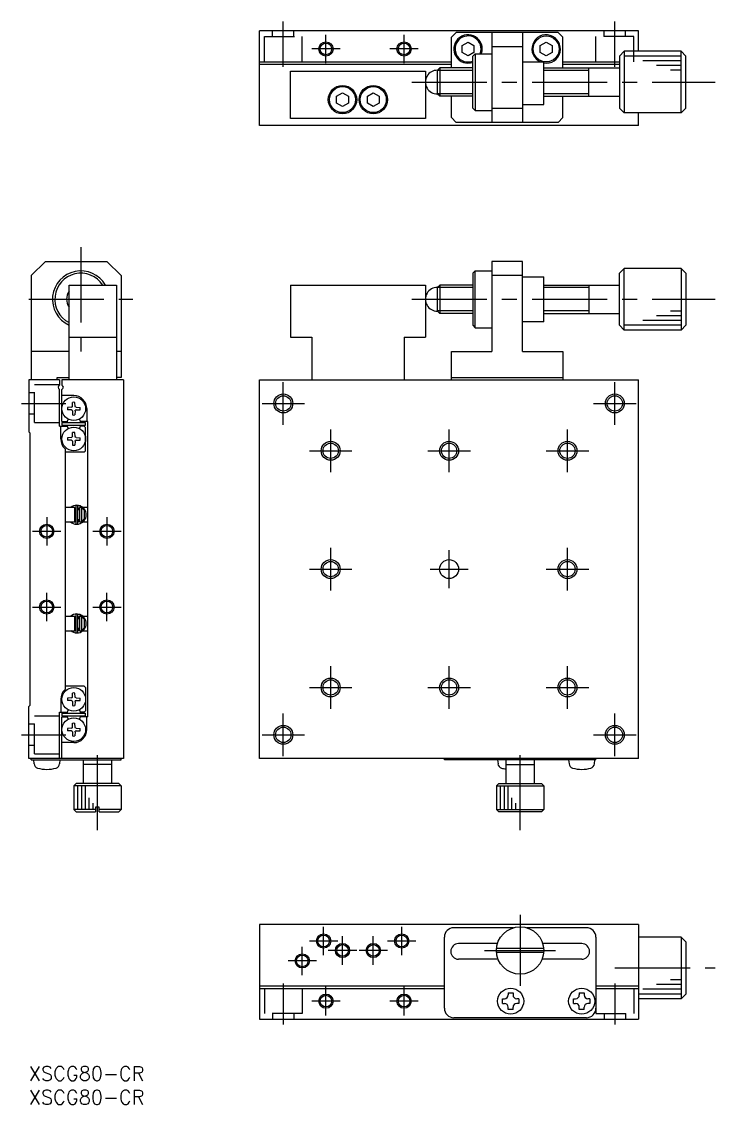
# Model space of a CAD drawing. Extents: x -2 to 354, y -8 to 221.
# Drawn here: x -1.5 to 145, y -8 to 220.7 of the extents above; entities that cross this region are included whole.
import ezdxf

# ---------------------------------------------------------------- set-up
doc = ezdxf.new("R2010")
doc.units = 0
doc.header["$LTSCALE"] = 0.5
doc.linetypes.add('CENTER', pattern=[50.8, 31.75, -6.35, 6.35, -6.35])
doc.linetypes.add('DASHED', pattern=[19.05, 12.7, -6.35])
for name, color, linetype in [('MSM_CENTER', 1, 'CENTER'), ('MSM_CONTINUOUS', 7, 'CONTINUOUS'), ('MSM_DASHED', 4, 'DASHED'), ('MSM_NARROW', 5, 'CONTINUOUS'), ('MSM_PART_NUMBER', 7, 'CONTINUOUS')]:
    doc.layers.add(name, color=color, linetype=linetype)
doc.styles.get("Standard").update_dxf_attribs({"font": 'txt.shx', "height": 3, "bigfont": 'bigfont.shx'})

# ---------------------------------------------------------------- blocks, each defined once
blk = doc.blocks.new('*U2')
at = {"layer": 'MSM_PART_NUMBER'}
blk.add_text('XSCG80-CR', height=3, dxfattribs=at).set_placement((0, -3))
blk = doc.blocks.new('*U3')
at = {"layer": 'MSM_PART_NUMBER'}
blk.add_text('XSCG80-CR', height=3, dxfattribs=at).set_placement((0, -8))

msp = doc.modelspace()

# ---------------------------------------------------------------- linework, layer by layer
at = {"layer": 'MSM_CENTER'}
for p, q in [((53.75, 211.16), (53.75, 220.69)), ((123.75, 211.16), (123.75, 220.69)), ((62.75, 211.92), (62.75, 217.92)), ((79.25, 211.92), (79.25, 217.92)), ((65.75, 214.92), (59.75, 214.92)), ((82.25, 214.92), (76.25, 214.92)), ((80.86, 207.92), (144.97, 207.92)), ((11, 173.05), (11, 151.05)), ((0, 162.05), (22, 162.05)), ((80.86, 162.05), (144.97, 162.05)), ((53.75, 135.55), (53.75, 144.55)), ((123.75, 135.55), (123.75, 144.55)), ((-1.5, 140.05), (7.83, 140.05)), ((49.25, 140.05), (58.25, 140.05)), ((119.25, 140.05), (128.25, 140.05)), ((63.75, 125.55), (63.75, 134.55)), ((88.75, 125.55), (88.75, 134.55)), ((113.75, 125.55), (113.75, 134.55)), ((59.25, 130.05), (68.25, 130.05)), ((84.25, 130.05), (93.25, 130.05)), ((109.25, 130.05), (118.25, 130.05)), ((3.8, 116.05), (3.8, 110.05)), ((16.5, 116.05), (16.5, 110.05)), ((0.8, 113.05), (6.8, 113.05)), ((13.5, 113.05), (19.5, 113.05)), ((63.75, 100.55), (63.75, 109.55)), ((88.75, 101.05), (88.75, 109.05)), ((113.75, 100.55), (113.75, 109.55)), ((59.25, 105.05), (68.25, 105.05)), ((84.75, 105.05), (92.75, 105.05)), ((109.25, 105.05), (118.25, 105.05)), ((3.8, 94.05), (3.8, 100.05)), ((16.5, 94.05), (16.5, 100.05)), ((0.8, 97.05), (6.8, 97.05)), ((13.5, 97.05), (19.5, 97.05)), ((63.75, 75.55), (63.75, 84.55)), ((88.75, 75.55), (88.75, 84.55)), ((113.75, 75.55), (113.75, 84.55)), ((59.25, 80.05), (68.25, 80.05)), ((84.25, 80.05), (93.25, 80.05)), ((109.25, 80.05), (118.25, 80.05)), ((53.75, 65.55), (53.75, 74.55)), ((123.75, 65.55), (123.75, 74.55)), ((-1.5, 70.05), (7.83, 70.05)), ((49.25, 70.05), (58.25, 70.05)), ((119.25, 70.05), (128.25, 70.05)), ((14.5, 49.88), (14.5, 67.15)), ((103.75, 49.88), (103.75, 67.15)), ((103.75, 32), (103.75, 17)), ((62.25, 23.5), (62.25, 29.5)), ((66.25, 21.5), (66.25, 27.5)), ((72.75, 21.5), (72.75, 27.5)), ((78.75, 23.5), (78.75, 29.5)), ((57.75, 19.3), (57.75, 25.3)), ((65.25, 26.5), (59.25, 26.5)), ((81.75, 26.5), (75.75, 26.5)), ((69.25, 24.5), (63.25, 24.5)), ((75.75, 24.5), (69.75, 24.5)), ((96.25, 24.5), (111.25, 24.5)), ((60.75, 22.3), (54.75, 22.3)), ((123.75, 20.8), (144.97, 20.8)), ((53.75, 17.56), (53.75, 8.9)), ((62.75, 10.8), (62.75, 16.8)), ((79.25, 10.8), (79.25, 16.8)), ((123.75, 17.56), (123.75, 8.9)), ((65.75, 13.8), (59.75, 13.8)), ((82.25, 13.8), (76.25, 13.8))]:
    msp.add_line(p, q, dxfattribs=at)
at = {"layer": 'MSM_CONTINUOUS'}
for p, q in [((128.75, 218.72), (48.75, 218.72)), ((48.75, 198.72), (48.75, 218.72)), ((90.25, 218.42), (89.25, 217.42)), ((89.25, 210.92), (89.25, 217.42)), ((111.75, 218.42), (90.25, 218.42)), ((97.75, 218.42), (97.75, 199.42)), ((104.25, 218.42), (104.25, 199.42)), ((112.75, 217.42), (111.75, 218.42)), ((112.75, 210.92), (112.75, 217.42)), ((128.75, 214.42), (128.75, 218.72)), ((91.5, 215.64), (92.75, 216.36)), ((91.5, 214.19), (91.5, 215.64)), ((92.75, 216.36), (94, 215.64)), ((94, 215.64), (94, 214.19)), ((97.75, 215.42), (104.25, 215.42)), ((108, 215.64), (109.25, 216.36)), ((108, 214.19), (108, 215.64)), ((109.25, 216.36), (110.5, 215.64)), ((110.5, 215.64), (110.5, 214.19)), ((92.75, 213.47), (91.5, 214.19)), ((94, 214.19), (92.75, 213.47)), ((93.75, 213.42), (94.25, 213.92)), ((93.75, 202.42), (93.75, 213.42)), ((94.25, 213.92), (94.25, 201.92)), ((94.25, 213.92), (97.75, 213.92)), ((109.25, 213.47), (108, 214.19)), ((110.5, 214.19), (109.25, 213.47)), ((124.75, 213.42), (125.75, 214.42)), ((124.75, 213.42), (124.75, 202.42)), ((137.75, 214.42), (125.75, 214.42)), ((125.75, 214.42), (125.75, 201.42)), ((137.75, 201.42), (137.75, 214.42)), ((138.75, 213.42), (137.75, 214.42)), ((138.75, 202.42), (138.75, 213.42)), ((48.75, 212.22), (89.25, 212.22)), ((48.75, 211.72), (89.25, 211.72)), ((86.25, 210.37), (86.79, 210.92)), ((86.79, 210.92), (86.79, 204.92)), ((93.75, 210.92), (86.79, 210.92)), ((104.25, 212.17), (108.75, 212.17)), ((108.75, 203.17), (108.75, 212.17)), ((108.75, 210.92), (124.75, 210.92)), ((112.75, 212.22), (124.75, 212.22)), ((112.75, 211.72), (124.75, 211.72)), ((118.25, 204.92), (118.25, 210.92)), ((55.25, 200.22), (55.25, 210.22)), ((55.25, 210.22), (83.75, 210.22)), ((83.75, 210.22), (83.75, 200.22)), ((86.25, 210.37), (86.25, 205.46)), ((65, 204.94), (66.25, 205.66)), ((65, 203.49), (65, 204.94)), ((66.25, 205.66), (67.5, 204.94)), ((67.5, 204.94), (67.5, 203.49)), ((71.5, 204.94), (72.75, 205.66)), ((71.5, 203.49), (71.5, 204.94)), ((72.75, 205.66), (74, 204.94)), ((74, 204.94), (74, 203.49)), ((86.79, 204.92), (86.25, 205.46)), ((93.75, 204.92), (86.79, 204.92)), ((89.25, 200.42), (89.25, 204.92)), ((108.75, 204.92), (124.75, 204.92)), ((112.75, 200.42), (112.75, 204.92)), ((66.25, 202.77), (65, 203.49)), ((67.5, 203.49), (66.25, 202.77)), ((72.75, 202.77), (71.5, 203.49)), ((74, 203.49), (72.75, 202.77)), ((93.75, 202.42), (94.25, 201.92)), ((94.25, 201.92), (97.75, 201.92)), ((97.75, 202.42), (104.25, 202.42)), ((104.25, 203.17), (108.75, 203.17)), ((124.75, 202.42), (125.75, 201.42)), ((137.75, 201.42), (125.75, 201.42)), ((128.75, 198.72), (128.75, 201.42)), ((138.75, 202.42), (137.75, 201.42)), ((83.75, 200.22), (55.25, 200.22)), ((89.25, 200.42), (90.25, 199.42)), ((111.75, 199.42), (90.25, 199.42)), ((112.75, 200.42), (111.75, 199.42)), ((128.75, 198.72), (48.75, 198.72)), ((0.5, 167.05), (3.5, 170.05)), ((3.5, 170.05), (16.5, 170.05)), ((19.5, 167.05), (16.5, 170.05)), ((104.25, 170.05), (97.75, 170.05)), ((97.75, 170.05), (97.75, 151.05)), ((104.25, 151.05), (104.25, 170.05)), ((0.5, 167.05), (0.5, 145.05)), ((19.5, 167.05), (19.5, 145.55)), ((93.75, 167.55), (94.25, 168.05)), ((93.75, 167.55), (93.75, 156.55)), ((94.25, 156.05), (94.25, 168.05)), ((94.25, 168.05), (97.75, 168.05)), ((104.25, 167.05), (97.75, 167.05)), ((124.75, 167.55), (125.75, 168.55)), ((124.75, 156.55), (124.75, 167.55)), ((137.75, 168.55), (125.75, 168.55)), ((125.75, 155.55), (125.75, 168.55)), ((137.75, 168.55), (137.75, 155.55)), ((138.75, 167.55), (137.75, 168.55)), ((138.75, 167.55), (138.75, 156.55)), ((8.5, 145.05), (8.5, 165.05)), ((8.5, 165.05), (18.5, 165.05)), ((18.5, 165.05), (18.5, 145.05)), ((55.25, 165.05), (55.25, 154.05)), ((55.25, 165.05), (83.75, 165.05)), ((83.75, 165.05), (83.75, 154.05)), ((86.25, 164.51), (86.79, 165.05)), ((86.79, 165.05), (86.79, 159.05)), ((93.75, 165.05), (86.79, 165.05)), ((104.25, 166.8), (108.75, 166.8)), ((108.75, 157.3), (108.75, 166.8)), ((108.75, 165.05), (124.75, 165.05)), ((118.25, 165.05), (118.25, 159.05)), ((86.25, 164.51), (86.25, 159.59)), ((86.79, 159.05), (86.25, 159.59)), ((93.75, 159.05), (86.79, 159.05)), ((108.75, 159.05), (124.75, 159.05)), ((93.75, 156.55), (94.25, 156.05)), ((94.25, 156.05), (97.75, 156.05)), ((108.75, 157.3), (104.25, 157.3)), ((124.75, 156.55), (125.75, 155.55)), ((137.75, 155.55), (125.75, 155.55)), ((138.75, 156.55), (137.75, 155.55)), ((8.5, 154.05), (18.5, 154.05)), ((55.25, 154.05), (59.75, 154.05)), ((59.75, 154.05), (59.75, 145.05)), ((79.25, 154.05), (83.75, 154.05)), ((79.25, 154.05), (79.25, 145.05)), ((8.5, 151.05), (0.5, 151.05)), ((19.5, 151.05), (18.5, 151.05)), ((89.25, 145.05), (89.25, 151.05)), ((89.25, 151.05), (97.75, 151.05)), ((104.25, 151.05), (112.75, 151.05)), ((112.75, 151.05), (112.75, 145.05)), ((0, 145.05), (0, 134.05)), ((6.5, 145.05), (0, 145.05)), ((6, 145.55), (8.5, 145.55)), ((6, 145.05), (6, 145.55)), ((6.5, 145.05), (6.5, 143.91)), ((7, 145.05), (7, 143.91)), ((20, 145.05), (7, 145.05)), ((19.5, 145.55), (18.5, 145.55)), ((20, 145.05), (20, 65.05)), ((48.75, 145.05), (128.75, 145.05)), ((48.75, 65.05), (48.75, 145.05)), ((89.25, 145.55), (112.75, 145.55)), ((128.75, 65.05), (128.75, 145.05)), ((6.5, 135.25), (6.5, 142.99)), ((7, 136.25), (7, 142.99)), ((9.5, 141.7), (7, 141.7)), ((9.23, 139.43), (9.24, 140.28)), ((9.77, 139.43), (9.76, 140.28)), ((9, 139.23), (8.18, 139.21)), ((9, 138.68), (8.18, 138.69)), ((9, 139.23), (9.17, 139.3)), ((9, 138.68), (9.17, 138.6)), ((9.23, 139.43), (9.17, 139.3)), ((9.23, 138.47), (9.17, 138.6)), ((9.23, 138.47), (9.24, 137.63)), ((9.77, 138.47), (9.76, 137.63)), ((9.77, 139.43), (9.83, 139.3)), ((9.77, 138.47), (9.83, 138.6)), ((10, 139.23), (9.83, 139.3)), ((10, 138.68), (9.83, 138.6)), ((10, 139.23), (10.82, 139.21)), ((10, 138.68), (10.82, 138.69)), ((12.25, 138.95), (12.25, 136.25)), ((6.5, 135.25), (8.09, 135.25)), ((6.75, 132.55), (6.75, 135.25)), ((7, 136.25), (8.09, 136.25)), ((7, 136.05), (12, 136.05)), ((7, 136.05), (7, 135.45)), ((7, 135.45), (12, 135.45)), ((12.5, 136.25), (10.91, 136.25)), ((11.7, 135.25), (10.91, 135.25)), ((11.7, 135.25), (12, 134.95)), ((12, 135.45), (12, 136.05)), ((12, 130.05), (12, 134.95)), ((12.5, 73.85), (12.5, 136.25)), ((0.2, 133.85), (0, 134.05)), ((0.2, 133.85), (0.2, 76.25)), ((9, 132.83), (8.18, 132.81)), ((9, 132.83), (9.17, 132.9)), ((9.23, 133.03), (9.17, 132.9)), ((9.23, 133.03), (9.24, 133.88)), ((9.77, 133.03), (9.76, 133.88)), ((9.77, 133.03), (9.83, 132.9)), ((10, 132.83), (9.83, 132.9)), ((10, 132.83), (10.82, 132.81)), ((7.7, 130.47), (7.7, 79.63)), ((9, 132.28), (8.18, 132.29)), ((9, 132.28), (9.17, 132.2)), ((9.23, 132.07), (9.17, 132.2)), ((9.23, 132.07), (9.24, 131.23)), ((9.77, 132.07), (9.76, 131.23)), ((9.77, 132.07), (9.83, 132.2)), ((10, 132.28), (9.83, 132.2)), ((10, 132.28), (10.82, 132.29)), ((11.7, 129.75), (7.7, 129.75)), ((11.7, 129.75), (12, 130.05)), ((9.7, 118.05), (7.7, 118.05)), ((9.7, 118.02), (9.92, 118.07)), ((9.7, 115.05), (9.7, 118.05)), ((9.92, 117.55), (9.7, 117.55)), ((9.92, 118.31), (9.92, 114.76)), ((10.87, 118.4), (10.17, 118.53)), ((10.4, 118.39), (10.36, 118.38)), ((10.36, 118.38), (10.36, 118.38)), ((10.37, 114.76), (10.37, 118.31)), ((10.37, 117.75), (10.38, 117.76)), ((10.37, 117.73), (10.37, 117.75)), ((10.37, 117.72), (10.37, 117.73)), ((10.37, 117.71), (10.37, 117.72)), ((10.7, 117.55), (10.37, 117.55)), ((10.38, 117.79), (10.39, 117.8)), ((10.38, 117.77), (10.38, 117.79)), ((10.38, 117.76), (10.38, 117.77)), ((10.39, 117.81), (10.4, 117.83)), ((10.39, 117.8), (10.39, 117.81)), ((10.43, 118.4), (10.4, 118.39)), ((10.4, 117.84), (10.41, 117.85)), ((10.4, 117.83), (10.4, 117.84)), ((10.41, 117.85), (10.42, 117.86)), ((10.42, 117.87), (10.43, 117.88)), ((10.42, 117.86), (10.42, 117.87)), ((10.46, 118.41), (10.43, 118.4)), ((10.43, 117.88), (10.44, 117.89)), ((10.44, 117.89), (10.45, 117.9)), ((10.45, 117.9), (10.46, 117.91)), ((10.5, 118.42), (10.46, 118.41)), ((10.46, 117.91), (10.47, 117.92)), ((10.47, 117.92), (10.48, 117.93)), ((10.48, 117.93), (10.49, 117.94)), ((10.49, 117.94), (10.5, 117.94)), ((10.53, 118.43), (10.5, 118.42)), ((10.5, 117.94), (10.51, 117.95)), ((10.5, 117.94), (10.5, 117.55)), ((10.51, 117.95), (10.53, 117.96)), ((10.57, 118.43), (10.53, 118.43)), ((10.53, 117.96), (10.54, 117.96)), ((10.54, 117.96), (10.55, 117.97)), ((10.55, 117.97), (10.56, 117.97)), ((10.56, 117.97), (10.58, 117.98)), ((10.6, 118.43), (10.57, 118.43)), ((10.58, 117.98), (10.59, 117.98)), ((10.59, 117.98), (10.6, 117.98)), ((10.64, 118.43), (10.6, 118.43)), ((10.6, 117.98), (10.62, 117.98)), ((10.62, 117.98), (10.63, 117.98)), ((10.63, 117.98), (10.65, 117.98)), ((10.68, 118.43), (10.64, 118.43)), ((10.65, 117.98), (10.66, 117.98)), ((10.66, 117.98), (10.67, 117.98)), ((10.67, 117.98), (10.69, 117.98)), ((10.71, 118.43), (10.68, 118.43)), ((10.69, 117.98), (10.7, 117.98)), ((10.7, 118.05), (10.7, 115.05)), ((11.2, 118.05), (10.7, 118.05)), ((10.7, 117.98), (10.7, 117.98)), ((10.75, 118.43), (10.71, 118.43)), ((10.78, 118.42), (10.75, 118.43)), ((10.82, 118.41), (10.78, 118.42)), ((10.81, 118.07), (10.82, 118.08)), ((10.81, 118.05), (10.81, 118.07)), ((10.85, 118.4), (10.82, 118.41)), ((10.85, 118.12), (10.82, 118.05)), ((10.82, 118.08), (10.83, 118.1)), ((10.83, 118.1), (10.84, 118.11)), ((10.84, 118.13), (10.85, 118.14)), ((10.84, 118.11), (10.84, 118.13)), ((10.89, 118.39), (10.85, 118.4)), ((10.93, 118.37), (10.85, 118.12)), ((10.85, 118.14), (10.86, 118.16)), ((10.86, 118.18), (10.87, 118.2)), ((10.86, 118.16), (10.86, 118.18)), ((10.87, 118.2), (10.88, 118.21)), ((10.88, 118.23), (10.89, 118.24)), ((10.88, 118.21), (10.88, 118.23)), ((10.92, 118.38), (10.89, 118.39)), ((10.89, 118.24), (10.9, 118.26)), ((10.9, 118.29), (10.91, 118.3)), ((10.9, 118.27), (10.9, 118.29)), ((10.9, 118.26), (10.9, 118.27)), ((10.93, 118.37), (10.91, 118.38)), ((10.91, 118.33), (10.92, 118.34)), ((10.91, 118.31), (10.91, 118.33)), ((10.91, 118.3), (10.91, 118.31)), ((10.92, 118.37), (10.92, 118.38)), ((10.92, 118.38), (10.92, 118.38)), ((10.92, 118.36), (10.92, 118.37)), ((10.92, 118.37), (10.92, 118.37)), ((10.92, 118.35), (10.92, 118.36)), ((10.92, 118.34), (10.92, 118.35)), ((10.92, 118.35), (10.92, 118.35)), ((10.96, 118.36), (10.93, 118.37)), ((11.2, 115.05), (11.2, 118.05)), ((11.2, 118), (11.7, 117.47)), ((12.5, 118.05), (11.44, 118.05)), ((11.7, 117.47), (11.7, 115.64)), ((7.7, 115.05), (9.7, 115.05)), ((9.7, 115.05), (9.68, 115.05)), ((9.7, 115.55), (9.92, 115.55)), ((9.92, 115), (9.7, 115.05)), ((10.37, 115.55), (10.7, 115.55)), ((10.37, 115.35), (10.37, 115.36)), ((10.37, 115.34), (10.37, 115.35)), ((10.37, 115.33), (10.37, 115.34)), ((10.37, 115.31), (10.37, 115.33)), ((10.38, 115.3), (10.37, 115.31)), ((10.7, 115.08), (10.37, 115)), ((10.38, 115.29), (10.38, 115.3)), ((10.38, 115.27), (10.38, 115.29)), ((10.39, 115.26), (10.38, 115.27)), ((10.39, 115.25), (10.39, 115.26)), ((10.4, 115.24), (10.39, 115.25)), ((10.4, 115.22), (10.4, 115.24)), ((10.41, 115.21), (10.4, 115.22)), ((10.42, 115.2), (10.41, 115.21)), ((10.43, 115.19), (10.42, 115.2)), ((10.43, 115.18), (10.43, 115.19)), ((10.44, 115.17), (10.43, 115.18)), ((10.45, 115.16), (10.44, 115.17)), ((10.46, 115.15), (10.45, 115.16)), ((10.47, 115.14), (10.46, 115.15)), ((10.48, 115.13), (10.47, 115.14)), ((10.5, 115.13), (10.48, 115.13)), ((10.5, 115.55), (10.5, 115.12)), ((10.51, 115.12), (10.5, 115.13)), ((10.52, 115.11), (10.51, 115.12)), ((10.53, 115.11), (10.52, 115.11)), ((10.54, 115.1), (10.53, 115.11)), ((10.56, 115.1), (10.54, 115.1)), ((10.57, 115.09), (10.56, 115.1)), ((10.58, 115.09), (10.57, 115.09)), ((10.6, 115.09), (10.58, 115.09)), ((10.61, 115.08), (10.6, 115.09)), ((10.62, 115.08), (10.61, 115.08)), ((10.64, 115.08), (10.62, 115.08)), ((10.65, 115.08), (10.64, 115.08)), ((10.66, 115.08), (10.65, 115.08)), ((10.68, 115.08), (10.66, 115.08)), ((10.69, 115.09), (10.68, 115.08)), ((10.7, 115.09), (10.69, 115.09)), ((10.7, 115.05), (11.2, 115.05)), ((10.86, 114.67), (10.92, 114.69)), ((10.92, 114.69), (10.95, 114.7)), ((11.7, 115.64), (11.2, 115.11)), ((11.49, 115.05), (12.5, 115.05)), ((9.7, 95.05), (7.7, 95.05)), ((9.7, 95.05), (9.93, 95.11)), ((9.7, 92.05), (9.7, 95.05)), ((9.93, 94.55), (9.7, 94.55)), ((9.93, 95.35), (9.93, 91.8)), ((10.87, 95.44), (10.18, 95.57)), ((10.4, 95.43), (10.37, 95.41)), ((10.37, 95.41), (10.37, 95.41)), ((10.38, 91.8), (10.38, 95.35)), ((10.38, 94.8), (10.39, 94.81)), ((10.38, 94.79), (10.38, 94.8)), ((10.38, 94.77), (10.38, 94.79)), ((10.38, 94.76), (10.38, 94.77)), ((10.38, 94.75), (10.38, 94.76)), ((10.7, 94.55), (10.38, 94.55)), ((10.39, 94.83), (10.4, 94.84)), ((10.39, 94.81), (10.39, 94.83)), ((10.44, 95.44), (10.4, 95.43)), ((10.4, 94.85), (10.41, 94.86)), ((10.4, 94.84), (10.4, 94.85)), ((10.41, 94.87), (10.42, 94.89)), ((10.41, 94.86), (10.41, 94.87)), ((10.42, 94.89), (10.43, 94.9)), ((10.43, 94.91), (10.44, 94.92)), ((10.43, 94.9), (10.43, 94.91)), ((10.47, 95.45), (10.44, 95.44)), ((10.44, 94.92), (10.45, 94.93)), ((10.45, 94.93), (10.46, 94.94)), ((10.46, 94.94), (10.47, 94.95)), ((10.51, 95.46), (10.47, 95.45)), ((10.47, 94.95), (10.48, 94.96)), ((10.48, 94.96), (10.49, 94.97)), ((10.49, 94.97), (10.5, 94.97)), ((10.5, 94.97), (10.51, 94.98)), ((10.5, 94.97), (10.5, 94.55)), ((10.54, 95.46), (10.51, 95.46)), ((10.51, 94.98), (10.52, 94.99)), ((10.52, 94.99), (10.54, 95)), ((10.58, 95.47), (10.54, 95.46)), ((10.54, 95), (10.55, 95)), ((10.55, 95), (10.56, 95.01)), ((10.56, 95.01), (10.57, 95.01)), ((10.57, 95.01), (10.59, 95.01)), ((10.61, 95.47), (10.58, 95.47)), ((10.59, 95.01), (10.6, 95.02)), ((10.6, 95.02), (10.61, 95.02)), ((10.65, 95.47), (10.61, 95.47)), ((10.61, 95.02), (10.63, 95.02)), ((10.63, 95.02), (10.64, 95.02)), ((10.64, 95.02), (10.65, 95.02)), ((10.69, 95.47), (10.65, 95.47)), ((10.65, 95.02), (10.67, 95.02)), ((10.67, 95.02), (10.68, 95.02)), ((10.68, 95.02), (10.7, 95.02)), ((10.72, 95.47), (10.69, 95.47)), ((10.7, 95.05), (10.7, 92.05)), ((11.2, 95.05), (10.7, 95.05)), ((10.7, 95.02), (10.7, 95.02)), ((10.76, 95.46), (10.72, 95.47)), ((10.79, 95.46), (10.76, 95.46)), ((10.83, 95.45), (10.79, 95.46)), ((10.8, 95.06), (10.81, 95.08)), ((10.8, 95.05), (10.8, 95.06)), ((10.86, 95.15), (10.81, 95.05)), ((10.81, 95.08), (10.82, 95.09)), ((10.82, 95.1), (10.83, 95.12)), ((10.82, 95.09), (10.82, 95.1)), ((10.86, 95.44), (10.83, 95.45)), ((10.83, 95.12), (10.84, 95.13)), ((10.84, 95.15), (10.85, 95.16)), ((10.84, 95.13), (10.84, 95.15)), ((10.85, 95.16), (10.86, 95.18)), ((10.89, 95.43), (10.86, 95.44)), ((10.94, 95.41), (10.86, 95.15)), ((10.86, 95.19), (10.87, 95.21)), ((10.86, 95.18), (10.86, 95.19)), ((10.87, 95.21), (10.88, 95.23)), ((10.88, 95.24), (10.89, 95.26)), ((10.88, 95.23), (10.88, 95.24)), ((10.93, 95.42), (10.89, 95.43)), ((10.89, 95.26), (10.9, 95.27)), ((10.9, 95.29), (10.91, 95.3)), ((10.9, 95.27), (10.9, 95.29)), ((10.91, 95.33), (10.92, 95.34)), ((10.91, 95.32), (10.91, 95.33)), ((10.91, 95.3), (10.91, 95.32)), ((10.92, 95.37), (10.93, 95.38)), ((10.92, 95.35), (10.92, 95.37)), ((10.92, 95.34), (10.92, 95.35)), ((10.93, 95.41), (10.93, 95.42)), ((10.93, 95.42), (10.93, 95.42)), ((10.97, 95.4), (10.93, 95.41)), ((10.93, 95.4), (10.93, 95.41)), ((10.93, 95.39), (10.93, 95.4)), ((10.93, 95.4), (10.93, 95.4)), ((10.93, 95.38), (10.93, 95.39)), ((10.93, 95.38), (10.93, 95.38)), ((11.2, 92.05), (11.2, 95.05)), ((11.2, 95), (11.7, 94.47)), ((12.5, 95.05), (11.5, 95.05)), ((11.7, 94.47), (11.7, 92.64)), ((7.7, 92.05), (9.7, 92.05)), ((9.7, 92.55), (9.93, 92.55)), ((9.93, 92.04), (9.7, 92.09)), ((10.38, 92.55), (10.7, 92.55)), ((10.38, 92.38), (10.38, 92.39)), ((10.38, 92.39), (10.38, 92.39)), ((10.38, 92.36), (10.38, 92.38)), ((10.38, 92.35), (10.38, 92.36)), ((10.39, 92.34), (10.38, 92.35)), ((10.7, 92.12), (10.38, 92.04)), ((10.39, 92.32), (10.39, 92.34)), ((10.39, 92.31), (10.39, 92.32)), ((10.4, 92.3), (10.39, 92.31)), ((10.4, 92.29), (10.4, 92.3)), ((10.41, 92.27), (10.4, 92.29)), ((10.41, 92.26), (10.41, 92.27)), ((10.42, 92.25), (10.41, 92.26)), ((10.43, 92.24), (10.42, 92.25)), ((10.44, 92.23), (10.43, 92.24)), ((10.44, 92.22), (10.44, 92.23)), ((10.45, 92.21), (10.44, 92.22)), ((10.46, 92.2), (10.45, 92.21)), ((10.47, 92.19), (10.46, 92.2)), ((10.48, 92.18), (10.47, 92.19)), ((10.49, 92.17), (10.48, 92.18)), ((10.5, 92.16), (10.49, 92.17)), ((10.5, 92.55), (10.5, 92.17)), ((10.52, 92.16), (10.5, 92.16)), ((10.53, 92.15), (10.52, 92.16)), ((10.54, 92.14), (10.53, 92.15)), ((10.55, 92.14), (10.54, 92.14)), ((10.57, 92.13), (10.55, 92.14)), ((10.58, 92.13), (10.57, 92.13)), ((10.59, 92.13), (10.58, 92.13)), ((10.61, 92.12), (10.59, 92.13)), ((10.62, 92.12), (10.61, 92.12)), ((10.63, 92.12), (10.62, 92.12)), ((10.65, 92.12), (10.63, 92.12)), ((10.66, 92.12), (10.65, 92.12)), ((10.67, 92.12), (10.66, 92.12)), ((10.69, 92.12), (10.67, 92.12)), ((10.7, 92.12), (10.69, 92.12)), ((10.7, 92.05), (11.2, 92.05)), ((10.87, 91.7), (10.93, 91.73)), ((10.93, 91.73), (10.96, 91.74)), ((10.93, 91.73), (10.94, 91.73)), ((11.7, 92.64), (11.2, 92.11)), ((11.45, 92.05), (12.5, 92.05)), ((11.7, 80.35), (7.7, 80.35)), ((11.7, 80.35), (12, 80.05)), ((12, 80.05), (12, 75.15)), ((9, 77.83), (8.18, 77.81)), ((9, 77.83), (9.17, 77.9)), ((9.23, 78.03), (9.17, 77.9)), ((9.23, 78.03), (9.24, 78.88)), ((9.77, 78.03), (9.76, 78.88)), ((9.77, 78.03), (9.83, 77.9)), ((10, 77.83), (9.83, 77.9)), ((10, 77.83), (10.82, 77.81)), ((0.2, 76.25), (0, 76.05)), ((0, 65.05), (0, 76.05)), ((6.75, 77.55), (6.75, 74.85)), ((9, 77.28), (8.18, 77.29)), ((9, 77.28), (9.17, 77.2)), ((9.23, 77.07), (9.17, 77.2)), ((9.23, 77.07), (9.24, 76.23)), ((9.77, 77.07), (9.76, 76.23)), ((9.77, 77.07), (9.83, 77.2)), ((10, 77.28), (9.83, 77.2)), ((10, 77.28), (10.82, 77.29)), ((6.5, 65.05), (6.5, 74.85)), ((6.5, 74.85), (8.09, 74.85)), ((7, 74.65), (12, 74.65)), ((7, 74.65), (7, 74.05)), ((7, 74.05), (12, 74.05)), ((7, 65.05), (7, 73.85)), ((7, 73.85), (8.09, 73.85)), ((11.7, 74.85), (10.91, 74.85)), ((12.5, 73.85), (10.91, 73.85)), ((11.7, 74.85), (12, 75.15)), ((12, 74.05), (12, 74.65)), ((12.25, 71.15), (12.25, 73.85)), ((9, 71.43), (8.18, 71.41)), ((9, 71.43), (9.17, 71.5)), ((9.23, 71.63), (9.17, 71.5)), ((9.23, 71.63), (9.24, 72.48)), ((9.77, 71.63), (9.76, 72.48)), ((9.77, 71.63), (9.83, 71.5)), ((10, 71.43), (9.83, 71.5)), ((10, 71.43), (10.82, 71.41)), ((9, 70.88), (8.18, 70.89)), ((9, 70.88), (9.17, 70.8)), ((9.23, 70.67), (9.17, 70.8)), ((9.23, 70.67), (9.24, 69.83)), ((9.77, 70.67), (9.76, 69.83)), ((9.77, 70.67), (9.83, 70.8)), ((10, 70.88), (9.83, 70.8)), ((10, 70.88), (10.82, 70.89)), ((9.5, 68.4), (7, 68.4)), ((20, 65.05), (0, 65.05)), ((0.5, 64.75), (0.5, 65.05)), ((0.5, 64.75), (19.5, 64.75)), ((1.12, 63.9), (1.05, 64.75)), ((6.55, 64.75), (6.48, 63.9)), ((11.5, 64.75), (11.5, 59.75)), ((17.5, 64.75), (17.5, 59.75)), ((19.5, 64.75), (19.5, 65.05)), ((128.75, 65.05), (48.75, 65.05)), ((87.75, 64.75), (87.75, 65.05)), ((119.75, 64.75), (87.75, 64.75)), ((99, 64.75), (99.08, 63.9)), ((100.75, 64.75), (100.75, 59.75)), ((106.75, 64.75), (106.75, 59.75)), ((114, 64.75), (114.08, 63.9)), ((119.43, 63.9), (119.5, 64.75)), ((119.75, 64.75), (119.75, 65.05)), ((17.5, 63.75), (11.5, 63.75)), ((100.75, 63.75), (106.75, 63.75)), ((10, 59.75), (9.5, 59.25)), ((19, 59.75), (10, 59.75)), ((19.5, 59.25), (19, 59.75)), ((98.75, 59.25), (99.25, 59.75)), ((99.25, 59.75), (108.25, 59.75)), ((108.25, 59.75), (108.75, 59.25)), ((9.5, 59.25), (9.5, 54.25)), ((19.5, 59.25), (9.5, 59.25)), ((19.5, 59.25), (19.5, 54.25)), ((98.75, 59.25), (98.75, 54.25)), ((98.75, 59.25), (108.75, 59.25)), ((108.75, 59.25), (108.75, 54.25)), ((9.5, 54.25), (10, 53.75)), ((14.1, 54.25), (9.5, 54.25)), ((10, 53.75), (14.1, 53.75)), ((14.9, 54.75), (14.1, 54.75)), ((14.1, 54.75), (14.1, 53.75)), ((14.9, 53.75), (14.9, 54.75)), ((19.5, 54.25), (14.9, 54.25)), ((14.9, 53.75), (19, 53.75)), ((19, 53.75), (19.5, 54.25)), ((99.25, 53.75), (98.75, 54.25)), ((98.75, 54.25), (108.75, 54.25)), ((108.25, 53.75), (99.25, 53.75)), ((108.75, 54.25), (108.25, 53.75)), ((128.75, 30), (48.75, 30)), ((48.75, 30), (48.75, 10)), ((128.75, 30), (128.75, 10)), ((102.35, 29.3), (89.75, 29.3)), ((117.75, 29.3), (105.15, 29.3)), ((87.75, 12.3), (87.75, 27.3)), ((98.97, 25.95), (90.75, 25.95)), ((116.75, 25.95), (108.54, 25.95)), ((119.75, 27.3), (119.75, 12.3)), ((137.75, 27.3), (128.75, 27.3)), ((137.75, 27.3), (137.75, 14.3)), ((138.75, 26.3), (137.75, 27.3)), ((138.75, 26.3), (138.75, 15.3)), ((108.74, 24.9), (98.77, 24.9)), ((108.74, 24.1), (98.77, 24.1)), ((99.11, 22.65), (90.75, 22.65)), ((116.75, 22.65), (108.4, 22.65)), ((48.75, 17), (87.75, 17)), ((48.75, 16.5), (87.75, 16.5)), ((119.75, 17), (128.75, 17)), ((119.75, 16.5), (128.75, 16.5)), ((100, 14.3), (100.45, 14.3)), ((100, 13.3), (100, 14.3)), ((101.25, 15.55), (101.25, 15.1)), ((101.25, 15.55), (102.25, 15.55)), ((102.25, 15.55), (102.25, 15.1)), ((103.5, 14.3), (103.05, 14.3)), ((103.5, 14.3), (103.5, 13.3)), ((115, 14.3), (115.45, 14.3)), ((115, 13.3), (115, 14.3)), ((116.25, 15.55), (116.25, 15.1)), ((116.25, 15.55), (117.25, 15.55)), ((117.25, 15.55), (117.25, 15.1)), ((118.5, 14.3), (118.05, 14.3)), ((118.5, 14.3), (118.5, 13.3)), ((137.75, 14.3), (128.75, 14.3)), ((138.75, 15.3), (137.75, 14.3)), ((100, 13.3), (100.45, 13.3)), ((101.25, 12.05), (101.25, 12.5)), ((102.25, 12.05), (101.25, 12.05)), ((102.25, 12.05), (102.25, 12.5)), ((103.5, 13.3), (103.05, 13.3)), ((115, 13.3), (115.45, 13.3)), ((116.25, 12.05), (116.25, 12.5)), ((117.25, 12.05), (116.25, 12.05)), ((117.25, 12.05), (117.25, 12.5)), ((118.5, 13.3), (118.05, 13.3)), ((48.75, 10), (128.75, 10)), ((117.75, 10.3), (89.75, 10.3))]:
    msp.add_line(p, q, dxfattribs=at)
for centre, radius in [((109.25, 214.92), 2.75), ((62.75, 214.92), 1.23), ((79.25, 214.92), 1.23), ((66.25, 204.22), 3), ((66.25, 204.22), 2.75), ((72.75, 204.22), 3), ((72.75, 204.22), 2.75), ((9.5, 138.95), 2.5), ((53.75, 140.05), 1.62), ((123.75, 140.05), 1.62), ((9.5, 132.55), 2.5), ((63.75, 130.05), 1.62), ((88.75, 130.05), 1.62), ((113.75, 130.05), 1.62), ((3.8, 113.05), 1.23), ((16.5, 113.05), 1.23), ((63.75, 105.05), 1.62), ((88.75, 105.05), 2), ((113.75, 105.05), 1.62), ((3.8, 97.05), 1.23), ((16.5, 97.05), 1.23), ((9.5, 77.55), 2.5), ((63.75, 80.05), 1.62), ((88.75, 80.05), 1.62), ((113.75, 80.05), 1.62), ((9.5, 71.15), 2.5), ((53.75, 70.05), 1.62), ((123.75, 70.05), 1.62), ((62.25, 26.5), 1.23), ((78.75, 26.5), 1.23), ((103.75, 24.5), 5), ((66.25, 24.5), 1.23), ((72.75, 24.5), 1.23), ((57.75, 22.3), 1.23), ((101.75, 13.8), 2.75), ((116.75, 13.8), 2.75), ((62.75, 13.8), 1.23), ((79.25, 13.8), 1.23)]:
    msp.add_circle(centre, radius, dxfattribs=at)
for centre, radius, start, end in [((92.75, 214.92), 3, 340.5288, 289.4713), ((92.75, 214.92), 2.75, 338.6763, 291.3238), ((109.25, 214.92), 3, 260.4059, 246.4436), ((86.25, 207.92), 2.5, 89.0567, 270.9433), ((11, 162.05), 6, 30, 245.3757), ((11, 162.05), 5.5, 33.0557, 242.9643), ((11, 162.05), 3, 146.4426, 213.5574), ((86.25, 162.05), 2.5, 89.0567, 270.9433), ((6.7, 143.45), 0.5, 113.5782, 246.4218), ((6.8, 143.45), 0.5, 293.5782, 66.4218), ((9.5, 138.95), 1.35, 78.8959, 101.1041), ((9.5, 138.95), 2.75, 0, 90), ((9.5, 138.95), 1.35, 168.8959, 191.1041), ((9.5, 138.95), 1.35, 258.8959, 281.1041), ((9.5, 138.95), 1.35, 348.8959, 11.1041), ((9.5, 135.75), 1.5, 139.4584, 168.463), ((9.5, 135.75), 1.5, 191.537, 220.5416), ((9.5, 135.75), 1.5, 11.5369, 40.5416), ((9.5, 135.75), 1.5, 319.4584, 348.463), ((9.5, 132.55), 1.35, 168.8959, 191.1041), ((9.5, 132.55), 1.35, 78.8959, 101.1041), ((9.5, 132.55), 1.35, 348.8959, 11.1041), ((9.5, 132.55), 2.75, 180, 229.1149), ((9.5, 132.55), 1.35, 258.8959, 281.1041), ((10.15, 116.53), 2, 90.783, 130.4604), ((10.15, 118.31), 0.225, 0, 180), ((10.15, 116.53), 2, 270.8305, 67.2866), ((10.14, 116.53), 1.99, 227.759, 269.2336), ((10.15, 114.76), 0.225, 180, 0), ((10.16, 93.57), 2, 90.7779, 132.1109), ((10.15, 95.35), 0.225, 0, 180), ((10.15, 93.57), 2, 270.8305, 67.2866), ((10.15, 93.57), 1.99, 229.4006, 269.2304), ((10.15, 91.8), 0.225, 180, 0), ((9.5, 77.55), 2.75, 130.8851, 180), ((9.5, 77.55), 1.35, 168.8959, 191.1041), ((9.5, 77.55), 1.35, 78.8959, 101.1041), ((9.5, 77.55), 1.35, 348.8959, 11.1041), ((9.5, 77.55), 1.35, 258.8959, 281.1041), ((9.5, 74.35), 1.5, 139.4584, 168.463), ((9.5, 74.35), 1.5, 191.537, 220.5416), ((9.5, 74.35), 1.5, 11.5369, 40.5416), ((9.5, 74.35), 1.5, 319.4584, 348.463), ((9.5, 71.15), 1.35, 168.8959, 191.1041), ((9.5, 71.15), 1.35, 78.8959, 101.1041), ((9.5, 71.15), 2.75, 270, 0), ((9.5, 71.15), 1.35, 348.8959, 11.1041), ((9.5, 71.15), 1.35, 258.8959, 281.1041), ((2.12, 63.99), 1, 185, 253.743), ((3.8, 69.75), 7, 253.743, 286.257), ((5.48, 63.99), 1, 286.257, 355), ((100.07, 63.99), 1, 185, 253.743), ((101.75, 69.75), 7, 253.743, 261.7868), ((115.07, 63.99), 1, 185, 253.743), ((116.75, 69.75), 7, 253.743, 286.257), ((118.43, 63.99), 1, 286.257, 355), ((89.75, 27.3), 2, 90, 180), ((117.75, 27.3), 2, 0, 90), ((90.75, 24.3), 1.65, 90, 270), ((116.75, 24.3), 1.65, 270, 90), ((100.45, 15.1), 0.8, 270, 0), ((103.05, 15.1), 0.8, 180, 270), ((115.45, 15.1), 0.8, 270, 0), ((118.05, 15.1), 0.8, 180, 270), ((89.75, 12.3), 2, 180, 270), ((100.45, 12.5), 0.8, 0, 90), ((103.05, 12.5), 0.8, 90, 180), ((115.45, 12.5), 0.8, 0, 90), ((118.05, 12.5), 0.8, 90, 180), ((117.75, 12.3), 2, 270, 0)]:
    msp.add_arc(centre, radius, start, end, dxfattribs=at)
at = {"layer": 'MSM_DASHED'}
for p, q in [((49.75, 217.52), (57.75, 217.52)), ((49.75, 212.22), (49.75, 217.52)), ((51.5, 217.52), (51.5, 218.72)), ((56, 217.52), (56, 218.72)), ((57.75, 212.22), (57.75, 217.52)), ((119.75, 212.22), (119.75, 217.52)), ((127.75, 217.52), (119.75, 217.52)), ((121.5, 217.52), (121.5, 218.72)), ((126, 217.52), (126, 218.72)), ((127.75, 212.22), (127.75, 217.52)), ((1.2, 142.3), (0, 142.3)), ((1.2, 136.05), (1.2, 144.05)), ((1.2, 144.05), (6.5, 144.05)), ((1.2, 137.8), (0, 137.8)), ((1.2, 136.05), (6.5, 136.05)), ((1.2, 66.05), (1.2, 74.05)), ((1.2, 74.05), (6.5, 74.05)), ((1.2, 72.3), (0, 72.3)), ((1.2, 67.8), (0, 67.8)), ((1.2, 66.05), (6.5, 66.05)), ((49.75, 16.5), (49.75, 11.2)), ((57.75, 16.5), (57.75, 11.2)), ((119.75, 16.5), (119.75, 11.2)), ((127.75, 16.5), (127.75, 11.2)), ((57.75, 11.2), (49.75, 11.2)), ((51.5, 11.2), (51.5, 10)), ((56, 11.2), (56, 10)), ((119.75, 11.2), (127.75, 11.2)), ((121.5, 11.2), (121.5, 10)), ((126, 11.2), (126, 10))]:
    msp.add_line(p, q, dxfattribs=at)
at = {"layer": 'MSM_NARROW'}
for p, q in [((137.75, 213.42), (125.75, 213.42)), ((137.75, 212.42), (129.63, 212.42)), ((137.75, 211.42), (132.58, 211.42)), ((137.75, 210.42), (135.52, 210.42)), ((93.75, 210.37), (86.25, 210.37)), ((118.25, 210.37), (108.75, 210.37)), ((93.75, 205.46), (86.25, 205.46)), ((118.25, 205.46), (108.75, 205.46)), ((93.75, 164.51), (86.25, 164.51)), ((118.25, 164.51), (108.75, 164.51)), ((93.75, 159.59), (86.25, 159.59)), ((118.25, 159.59), (108.75, 159.59)), ((137.75, 158.55), (132.58, 158.55)), ((137.75, 159.55), (135.52, 159.55)), ((137.75, 156.55), (125.75, 156.55)), ((137.75, 157.55), (129.63, 157.55)), ((10.3, 59.25), (10.3, 54.25)), ((11.1, 59.25), (11.1, 54.25)), ((11.9, 59.25), (11.9, 54.25)), ((98.75, 59.25), (108.75, 59.25)), ((99.55, 59.25), (99.55, 54.25)), ((100.35, 59.25), (100.35, 54.25)), ((101.15, 59.25), (101.15, 54.25)), ((12.7, 56.75), (12.7, 54.25)), ((13.5, 55.63), (13.5, 54.25)), ((101.95, 56.75), (101.95, 54.25)), ((102.75, 55.63), (102.75, 54.25)), ((98.75, 54.25), (108.75, 54.25)), ((137.75, 18.3), (135.52, 18.3)), ((137.75, 16.3), (129.63, 16.3)), ((137.75, 17.3), (132.58, 17.3)), ((137.75, 15.3), (128.75, 15.3))]:
    msp.add_line(p, q, dxfattribs=at)
for centre, radius in [((62.75, 214.92), 1.5), ((79.25, 214.92), 1.5), ((53.75, 140.05), 2), ((123.75, 140.05), 2), ((63.75, 130.05), 2), ((88.75, 130.05), 2), ((113.75, 130.05), 2), ((3.8, 113.05), 1.5), ((16.5, 113.05), 1.5), ((63.75, 105.05), 2), ((113.75, 105.05), 2), ((3.8, 97.05), 1.5), ((16.5, 97.05), 1.5), ((63.75, 80.05), 2), ((88.75, 80.05), 2), ((113.75, 80.05), 2), ((53.75, 70.05), 2), ((123.75, 70.05), 2), ((62.25, 26.5), 1.5), ((78.75, 26.5), 1.5), ((66.25, 24.5), 1.5), ((72.75, 24.5), 1.5), ((57.75, 22.3), 1.5), ((62.75, 13.8), 1.5), ((79.25, 13.8), 1.5)]:
    msp.add_circle(centre, radius, dxfattribs=at)

# ---------------------------------------------------------------- block references
at = {"layer": 'MSM_CONTINUOUS'}
for name in ['*U2', '*U3']:
    msp.add_blockref(name, (0, 0), dxfattribs=at)

doc.saveas('drawing.dxf')
